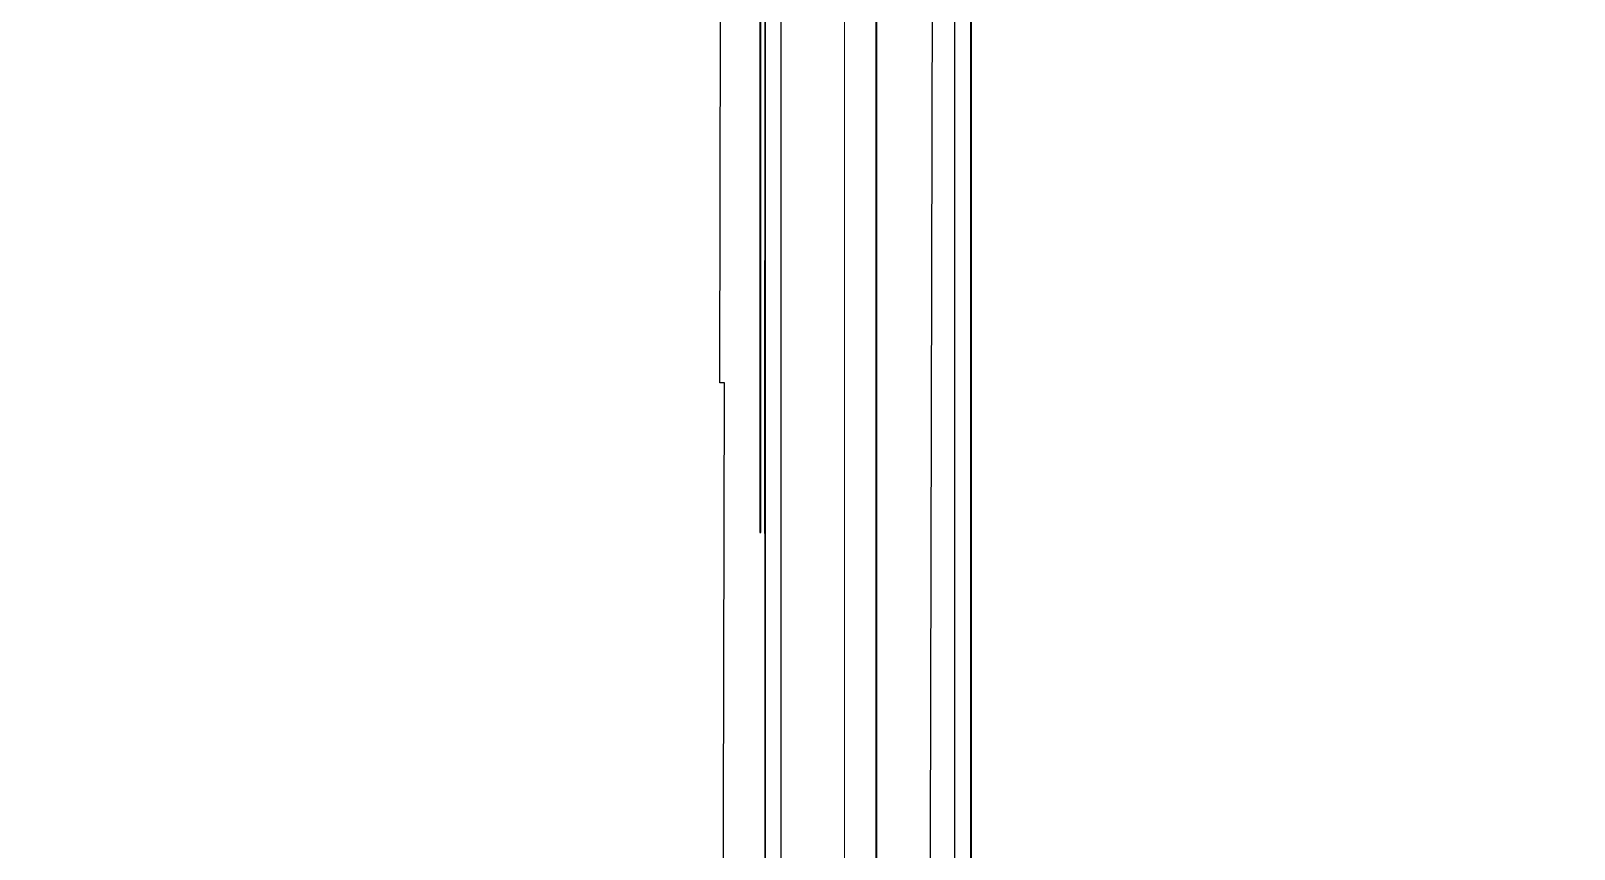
# Model space of a CAD drawing. Header units: millimetres. Extents: x 3914 to 443608, y -156176 to 78197.
# Drawn here: x 132436 to 134392, y -141246 to -140208 of the extents above; entities that cross this region are included whole.
import ezdxf

# ---------------------------------------------------------------- set-up
doc = ezdxf.new("R2010")
doc.units = ezdxf.units.MM
for name, color, linetype, lineweight in [('A-FLOR', 7, 'Continuous', 9), ('A-GENM-3', 7, 'Continuous', 5), ('Оси', 7, 'Continuous', 9)]:
    doc.layers.add(name, color=color, linetype=linetype, lineweight=lineweight)

# ---------------------------------------------------------------- blocks, each defined once
blk = doc.blocks.new('Рисунок_горы - Рисунок_горы-31934381-Объем проектирования 1 этажа')
at = {"layer": 'A-GENM-3'}
for p, q in [((107109, 6202.7), (107109, 5509.4)), ((107109, 5509.4), (107109, 5508.9)), ((107109, 5508.9), (107109, 5509.4)), ((107109, 5509.4), (107109, 170.3)), ((107109, 5474.8), (107109, 5481.3)), ((107109, 5410.9), (107109, 5473.2)), ((107109, 5473.2), (107109, 5410.9)), ((107109, 4718.9), (107109, 5335.8)), ((107109, 5202.8), (107109, 5327.3)), ((107109, 5327.3), (107109, 5202.8)), ((107109, 5182.5), (107109, 5181.1)), ((107109, 5181.1), (107109, 5059.9))]:
    blk.add_line(p, q, dxfattribs=at)
for points, knots in [([(107109, 5494.8), (107109, 5494.8), (107109, 5527.7), (107109, 5567.6), (107109, 5608.6)], [0.5, 0.5, 0.5, 0.5, 0.50000001, 0.51610652, 0.51610652, 0.51610652, 0.51610652]), ([(107109, 5508.9), (107109, 5508.9), (107109, 5508.2), (107109, 5507.5), (107109, 5506.8)], [0.1333333333, 0.1333333333, 0.1333333333, 0.1333333333, 0.1333333433, 0.1342484748, 0.1342484748, 0.1342484748, 0.1342484748]), ([(107109, 5473.2), (107109, 5473.2), (107109, 5481.2), (107109, 5486.6), (107109, 5494.8)], [0.46666667, 0.46666667, 0.46666667, 0.46666667, 0.46666668, 0.5, 0.5, 0.5, 0.5]), ([(107109, 5494.8), (107109, 5494.8), (107109, 5486.6), (107109, 5481.2), (107109, 5473.2)], [0.467625899, 0.467625899, 0.467625899, 0.467625899, 0.467625909, 0.474820144, 0.474820144, 0.474820144, 0.474820144]), ([(107109, 5481.3), (107109, 5481.3), (107109, 5481.7), (107109, 5482.1), (107109, 5482.5)], [0.358208955, 0.358208955, 0.358208955, 0.358208955, 0.358208965, 0.359714353, 0.359714353, 0.359714353, 0.359714353]), ([(107109, 5447), (107109, 5447), (107109, 5447.7), (107109, 5448.5), (107109, 5449.4)], [0.328358209, 0.328358209, 0.328358209, 0.328358209, 0.328358219, 0.330155979, 0.330155979, 0.330155979, 0.330155979]), ([(107109, 5400.7), (107109, 5400.7), (107109, 5421.8), (107109, 5424.6), (107109, 5431.1)], [0.313432836, 0.313432836, 0.313432836, 0.313432836, 0.313432846, 0.32329993, 0.32329993, 0.32329993, 0.32329993]), ([(107109, 5412.6), (107109, 5412.6), (107109, 5381.3), (107109, 5348.9), (107109, 5322.1)], [0.16666667, 0.16666667, 0.16666667, 0.16666667, 0.16666668, 0.2, 0.2, 0.2, 0.2]), ([(107109, 5391.1), (107109, 5391.1), (107109, 5399.8), (107109, 5403), (107109, 5410.9)], [0.4, 0.4, 0.4, 0.4, 0.40000001, 0.43333333, 0.43333333, 0.43333333, 0.43333333]), ([(107109, 5410.9), (107109, 5410.9), (107109, 5403), (107109, 5399.8), (107109, 5391.1)], [0.482014388, 0.482014388, 0.482014388, 0.482014388, 0.482014398, 0.489208633, 0.489208633, 0.489208633, 0.489208633]), ([(107109, 5327.3), (107109, 5327.3), (107109, 5345.9), (107109, 5365.8), (107109, 5391.1)], [0.36666667, 0.36666667, 0.36666667, 0.36666667, 0.36666668, 0.4, 0.4, 0.4, 0.4]), ([(107109, 5391.1), (107109, 5391.1), (107109, 5365.8), (107109, 5345.9), (107109, 5327.3)], [0.489208633, 0.489208633, 0.489208633, 0.489208633, 0.489208643, 0.496402878, 0.496402878, 0.496402878, 0.496402878]), ([(107109, 5335.8), (107109, 5335.8), (107109, 5337.2), (107109, 5339), (107109, 5341)], [0.298507463, 0.298507463, 0.298507463, 0.298507463, 0.298507473, 0.300719341, 0.300719341, 0.300719341, 0.300719341]), ([(107109, 5322.1), (107109, 5322.1), (107109, 5294.4), (107109, 5274.4), (107109, 5251.1)], [0.2, 0.2, 0.2, 0.2, 0.20000001, 0.23333333, 0.23333333, 0.23333333, 0.23333333]), ([(107109, 5251.1), (107109, 5251.1), (107109, 5239.5), (107109, 5229.1), (107109, 5217.1)], [0.23333333, 0.23333333, 0.23333333, 0.23333333, 0.23333334, 0.26666667, 0.26666667, 0.26666667, 0.26666667]), ([(107109, 5220.4), (107109, 5220.4), (107109, 5212.9), (107109, 5206.7), (107109, 5201.8)], [0.33333333, 0.33333333, 0.33333333, 0.33333333, 0.33333334, 0.40990975, 0.40990975, 0.40990975, 0.40990975]), ([(107109, 5217.1), (107109, 5217.1), (107109, 5206.1), (107109, 5190), (107109, 5182.5)], [0.26666667, 0.26666667, 0.26666667, 0.26666667, 0.26666668, 0.3, 0.3, 0.3, 0.3]), ([(107109, 5202.8), (107109, 5202.8), (107109, 5190.1), (107109, 5187.2), (107109, 5182.5)], [0.503597122, 0.503597122, 0.503597122, 0.503597122, 0.503597132, 0.510791367, 0.510791367, 0.510791367, 0.510791367]), ([(107109, 5059.9), (107109, 5059.9), (107109, 5048.8), (107109, 5037.4), (107109, 5026.3)], [0.525179856, 0.525179856, 0.525179856, 0.525179856, 0.525179866, 0.529081731, 0.529081731, 0.529081731, 0.529081731]), ([(107109, 5042), (107109, 5042), (107109, 5043.5), (107109, 5044.7), (107109, 5045.8)], [0.25, 0.25, 0.25, 0.25, 0.25000001, 0.26021117, 0.26021117, 0.26021117, 0.26021117]), ([(107109, 4960), (107109, 4960), (107109, 4946.2), (107109, 4933.4), (107109, 4925.2)], [0.25, 0.25, 0.25, 0.25, 0.25, 0.370927, 0.370927, 0.370927, 0.370927]), ([(107109, 4936.1), (107109, 4936.1), (107109, 4917.3), (107109, 4904.1), (107109, 4895.7)], [0.5, 0.5, 0.5, 0.5, 0.50000001, 0.59083144, 0.59083144, 0.59083144, 0.59083144])]:
    blk.add_open_spline(points, degree=3, knots=knots, dxfattribs=at)
for points in [[(107109, 5608.6), (107109, 5567.6), (107109, 5527.7), (107109, 5494.8)], [(107109, 5508.8), (107109, 5508.8), (107109, 5508.8), (107109, 5508.9)], [(107109, 5508.8), (107109, 5508.8), (107109, 5508.8), (107109, 5508.8)], [(107109, 5508.8), (107109, 5508.8), (107109, 5508.8), (107109, 5508.8)], [(107109, 5508.5), (107109, 5508.6), (107109, 5508.7), (107109, 5508.8)], [(107109, 5508.3), (107109, 5508.4), (107109, 5508.5), (107109, 5508.5)], [(107109, 5508.2), (107109, 5508.2), (107109, 5508.3), (107109, 5508.3)], [(107109, 5508.2), (107109, 5508.2), (107109, 5508.2), (107109, 5508.2)], [(107109, 5507.8), (107109, 5507.9), (107109, 5508), (107109, 5508.2)], [(107109, 5507.5), (107109, 5507.6), (107109, 5507.7), (107109, 5507.8)], [(107109, 5507.3), (107109, 5507.3), (107109, 5507.4), (107109, 5507.5)], [(107109, 5507.2), (107109, 5507.2), (107109, 5507.2), (107109, 5507.3)], [(107109, 5506.9), (107109, 5507), (107109, 5507.1), (107109, 5507.2)], [(107109, 5506.9), (107109, 5506.9), (107109, 5506.9), (107109, 5506.9)], [(107109, 5506.9), (107109, 5506.9), (107109, 5506.9), (107109, 5506.9)], [(107109, 5506.8), (107109, 5506.9), (107109, 5506.9), (107109, 5506.9)], [(107109, 5506.8), (107109, 5506.8), (107109, 5506.7), (107109, 5506.7)], [(107109, 5506.8), (107109, 5506.8), (107109, 5506.8), (107109, 5506.8)], [(107109, 5506.6), (107109, 5506.6), (107109, 5506.7), (107109, 5506.8)], [(107109, 5506.7), (107109, 5506.7), (107109, 5506.7), (107109, 5506.6)], [(107109, 5506.7), (107109, 5506.7), (107109, 5506.7), (107109, 5506.7)], [(107109, 5506.6), (107109, 5506.6), (107109, 5506.5), (107109, 5506.4)], [(107109, 5506.6), (107109, 5506.6), (107109, 5506.6), (107109, 5506.6)], [(107109, 5506.3), (107109, 5506.4), (107109, 5506.5), (107109, 5506.6)], [(107109, 5506.4), (107109, 5505.9), (107109, 5505.3), (107109, 5504.8)], [(107109, 5506.3), (107109, 5506.3), (107109, 5506.3), (107109, 5506.3)], [(107109, 5506.2), (107109, 5506.2), (107109, 5506.3), (107109, 5506.3)], [(107109, 5506), (107109, 5506.1), (107109, 5506.1), (107109, 5506.2)], [(107109, 5505.8), (107109, 5505.8), (107109, 5505.9), (107109, 5506)], [(107109, 5505.7), (107109, 5505.7), (107109, 5505.8), (107109, 5505.8)], [(107109, 5505.6), (107109, 5505.7), (107109, 5505.7), (107109, 5505.7)], [(107109, 5505.6), (107109, 5505.6), (107109, 5505.6), (107109, 5505.6)], [(107109, 5504.7), (107109, 5505), (107109, 5505.3), (107109, 5505.6)], [(107109, 5504.8), (107109, 5487.3), (107109, 5463.5), (107109, 5441)], [(107109, 5504.6), (107109, 5504.6), (107109, 5504.7), (107109, 5504.7)], [(107109, 5504.6), (107109, 5504.6), (107109, 5504.6), (107109, 5504.6)], [(107109, 5504.6), (107109, 5504.6), (107109, 5504.6), (107109, 5504.6)], [(107109, 5504.6), (107109, 5504.6), (107109, 5504.6), (107109, 5504.6)], [(107109, 5504.5), (107109, 5504.6), (107109, 5504.6), (107109, 5504.6)], [(107109, 5504.5), (107109, 5504.5), (107109, 5504.5), (107109, 5504.5)], [(107109, 5504.5), (107109, 5504.5), (107109, 5504.5), (107109, 5504.5)], [(107109, 5504.5), (107109, 5504.5), (107109, 5504.5), (107109, 5504.5)], [(107109, 5504.4), (107109, 5504.4), (107109, 5504.4), (107109, 5504.5)], [(107109, 5504.4), (107109, 5504.4), (107109, 5504.4), (107109, 5504.4)], [(107109, 5504.3), (107109, 5504.4), (107109, 5504.4), (107109, 5504.4)], [(107109, 5504.3), (107109, 5504.3), (107109, 5504.3), (107109, 5504.3)], [(107109, 5504.3), (107109, 5504.3), (107109, 5504.3), (107109, 5504.3)], [(107109, 5504.3), (107109, 5504.3), (107109, 5504.3), (107109, 5504.3)], [(107109, 5504.3), (107109, 5504.3), (107109, 5504.3), (107109, 5504.3)], [(107109, 5504.1), (107109, 5504.2), (107109, 5504.2), (107109, 5504.3)], [(107109, 5503.9), (107109, 5504), (107109, 5504), (107109, 5504.1)], [(107109, 5503.8), (107109, 5503.8), (107109, 5503.8), (107109, 5503.9)], [(107109, 5503.6), (107109, 5503.6), (107109, 5503.7), (107109, 5503.8)], [(107109, 5503.6), (107109, 5503.6), (107109, 5503.6), (107109, 5503.6)], [(107109, 5503.3), (107109, 5503.4), (107109, 5503.5), (107109, 5503.6)], [(107109, 5503.2), (107109, 5503.2), (107109, 5503.3), (107109, 5503.3)], [(107109, 5503.2), (107109, 5503.2), (107109, 5503.2), (107109, 5503.2)], [(107109, 5503.1), (107109, 5503.1), (107109, 5503.2), (107109, 5503.2)], [(107109, 5503.1), (107109, 5503.1), (107109, 5503.1), (107109, 5503.1)], [(107109, 5502.6), (107109, 5502.8), (107109, 5502.9), (107109, 5503.1)], [(107109, 5502.6), (107109, 5502.6), (107109, 5502.6), (107109, 5502.6)], [(107109, 5502.2), (107109, 5502.3), (107109, 5502.5), (107109, 5502.6)], [(107109, 5502.2), (107109, 5502.2), (107109, 5502.2), (107109, 5502.2)], [(107109, 5502.2), (107109, 5502.2), (107109, 5502.2), (107109, 5502.2)], [(107109, 5502), (107109, 5502), (107109, 5502.1), (107109, 5502.2)], [(107109, 5501.7), (107109, 5501.8), (107109, 5501.9), (107109, 5502)], [(107109, 5501.7), (107109, 5501.7), (107109, 5501.7), (107109, 5501.7)], [(107109, 5501.6), (107109, 5501.6), (107109, 5501.7), (107109, 5501.7)], [(107109, 5501.6), (107109, 5501.6), (107109, 5501.6), (107109, 5501.6)], [(107109, 5501.5), (107109, 5501.5), (107109, 5501.5), (107109, 5501.6)], [(107109, 5500.5), (107109, 5500.9), (107109, 5501.2), (107109, 5501.5)], [(107109, 5500.5), (107109, 5500.5), (107109, 5500.5), (107109, 5500.5)], [(107109, 5500.4), (107109, 5500.5), (107109, 5500.5), (107109, 5500.5)], [(107109, 5496.2), (107109, 5497.5), (107109, 5498.9), (107109, 5500.4)], [(107109, 5495.9), (107109, 5496), (107109, 5496.1), (107109, 5496.2)], [(107109, 5495.8), (107109, 5495.9), (107109, 5495.9), (107109, 5495.9)], [(107109, 5495.8), (107109, 5495.8), (107109, 5495.8), (107109, 5495.8)], [(107109, 5495.8), (107109, 5495.8), (107109, 5495.8), (107109, 5495.8)], [(107109, 5495.7), (107109, 5495.7), (107109, 5495.7), (107109, 5495.8)], [(107109, 5489.4), (107109, 5491.1), (107109, 5493.2), (107109, 5495.7)], [(107109, 5489.2), (107109, 5489.3), (107109, 5489.3), (107109, 5489.4)], [(107109, 5489.2), (107109, 5489.2), (107109, 5489.2), (107109, 5489.2)], [(107109, 5489.1), (107109, 5489.2), (107109, 5489.2), (107109, 5489.2)], [(107109, 5489.1), (107109, 5489.1), (107109, 5489.1), (107109, 5489.1)], [(107109, 5489.1), (107109, 5489.1), (107109, 5489.1), (107109, 5489.1)], [(107109, 5486.1), (107109, 5487), (107109, 5488), (107109, 5489.1)], [(107109, 5486), (107109, 5486), (107109, 5486.1), (107109, 5486.1)], [(107109, 5485.9), (107109, 5485.9), (107109, 5486), (107109, 5486)], [(107109, 5485.9), (107109, 5485.9), (107109, 5485.9), (107109, 5485.9)], [(107109, 5485.9), (107109, 5485.9), (107109, 5485.9), (107109, 5485.9)], [(107109, 5485.9), (107109, 5485.9), (107109, 5485.9), (107109, 5485.9)], [(107109, 5482.6), (107109, 5483.5), (107109, 5484.6), (107109, 5485.9)], [(107109, 5482.5), (107109, 5482.5), (107109, 5482.6), (107109, 5482.6)], [(107109, 5482.5), (107109, 5482.5), (107109, 5482.5), (107109, 5482.5)], [(107109, 5482.5), (107109, 5482.5), (107109, 5482.5), (107109, 5482.5)], [(107109, 5474.8), (107109, 5474.8), (107109, 5474.8), (107109, 5474.8)], [(107109, 5474.7), (107109, 5474.8), (107109, 5474.8), (107109, 5474.8)], [(107109, 5474.7), (107109, 5474.7), (107109, 5474.7), (107109, 5474.7)], [(107109, 5468.6), (107109, 5471), (107109, 5473.1), (107109, 5474.7)], [(107109, 5468.3), (107109, 5468.4), (107109, 5468.5), (107109, 5468.6)], [(107109, 5468.2), (107109, 5468.2), (107109, 5468.2), (107109, 5468.3)], [(107109, 5468.1), (107109, 5468.1), (107109, 5468.2), (107109, 5468.2)], [(107109, 5468.1), (107109, 5468.1), (107109, 5468.1), (107109, 5468.1)], [(107109, 5468), (107109, 5468), (107109, 5468), (107109, 5468.1)], [(107109, 5460.3), (107109, 5462.9), (107109, 5465.6), (107109, 5468)], [(107109, 5460), (107109, 5460.1), (107109, 5460.2), (107109, 5460.3)], [(107109, 5460), (107109, 5460), (107109, 5460), (107109, 5460)], [(107109, 5459.9), (107109, 5459.9), (107109, 5460), (107109, 5460)], [(107109, 5459.9), (107109, 5459.9), (107109, 5459.9), (107109, 5459.9)], [(107109, 5459.6), (107109, 5459.7), (107109, 5459.8), (107109, 5459.9)], [(107109, 5459.5), (107109, 5459.6), (107109, 5459.6), (107109, 5459.6)], [(107109, 5459.5), (107109, 5459.5), (107109, 5459.5), (107109, 5459.5)], [(107109, 5459.2), (107109, 5459.3), (107109, 5459.4), (107109, 5459.5)], [(107109, 5459), (107109, 5459.1), (107109, 5459.1), (107109, 5459.2)], [(107109, 5458.9), (107109, 5458.9), (107109, 5458.9), (107109, 5459)], [(107109, 5458.8), (107109, 5458.9), (107109, 5458.9), (107109, 5458.9)], [(107109, 5458.6), (107109, 5458.7), (107109, 5458.8), (107109, 5458.8)], [(107109, 5458.3), (107109, 5458.4), (107109, 5458.5), (107109, 5458.6)], [(107109, 5458.1), (107109, 5458.1), (107109, 5458.2), (107109, 5458.3)], [(107109, 5457.8), (107109, 5457.9), (107109, 5458), (107109, 5458.1)], [(107109, 5457.5), (107109, 5457.6), (107109, 5457.7), (107109, 5457.8)], [(107109, 5457.2), (107109, 5457.3), (107109, 5457.4), (107109, 5457.5)], [(107109, 5457.2), (107109, 5457.2), (107109, 5457.2), (107109, 5457.2)], [(107109, 5456.9), (107109, 5457), (107109, 5457.1), (107109, 5457.2)], [(107109, 5456.7), (107109, 5456.8), (107109, 5456.8), (107109, 5456.9)], [(107109, 5456.6), (107109, 5456.6), (107109, 5456.7), (107109, 5456.7)], [(107109, 5456.4), (107109, 5456.4), (107109, 5456.5), (107109, 5456.6)], [(107109, 5456.3), (107109, 5456.3), (107109, 5456.3), (107109, 5456.4)], [(107109, 5456.3), (107109, 5456.3), (107109, 5456.3), (107109, 5456.3)], [(107109, 5456.2), (107109, 5456.3), (107109, 5456.3), (107109, 5456.3)], [(107109, 5456.2), (107109, 5456.2), (107109, 5456.2), (107109, 5456.2)], [(107109, 5455.9), (107109, 5456), (107109, 5456.1), (107109, 5456.2)], [(107109, 5455.7), (107109, 5455.8), (107109, 5455.9), (107109, 5455.9)], [(107109, 5455.6), (107109, 5455.7), (107109, 5455.7), (107109, 5455.7)], [(107109, 5455.6), (107109, 5455.6), (107109, 5455.6), (107109, 5455.6)], [(107109, 5455.3), (107109, 5455.4), (107109, 5455.5), (107109, 5455.6)], [(107109, 5455.1), (107109, 5455.2), (107109, 5455.3), (107109, 5455.3)], [(107109, 5455.1), (107109, 5455.1), (107109, 5455.1), (107109, 5455.1)], [(107109, 5455), (107109, 5455), (107109, 5455.1), (107109, 5455.1)], [(107109, 5455), (107109, 5455), (107109, 5455), (107109, 5455)], [(107109, 5454.9), (107109, 5454.9), (107109, 5454.9), (107109, 5455)], [(107109, 5454.9), (107109, 5454.9), (107109, 5454.9), (107109, 5454.9)], [(107109, 5454.9), (107109, 5454.9), (107109, 5454.9), (107109, 5454.9)], [(107109, 5454.9), (107109, 5454.9), (107109, 5454.9), (107109, 5454.9)], [(107109, 5454.8), (107109, 5454.8), (107109, 5454.8), (107109, 5454.9)], [(107109, 5454.8), (107109, 5454.8), (107109, 5454.8), (107109, 5454.8)], [(107109, 5454.8), (107109, 5454.8), (107109, 5454.8), (107109, 5454.8)], [(107109, 5454.7), (107109, 5454.8), (107109, 5454.8), (107109, 5454.8)], [(107109, 5454.7), (107109, 5454.7), (107109, 5454.7), (107109, 5454.7)], [(107109, 5454.7), (107109, 5454.7), (107109, 5454.7), (107109, 5454.7)], [(107109, 5454.7), (107109, 5454.7), (107109, 5454.7), (107109, 5454.7)], [(107109, 5454.6), (107109, 5454.7), (107109, 5454.7), (107109, 5454.7)], [(107109, 5454.6), (107109, 5454.6), (107109, 5454.6), (107109, 5454.6)], [(107109, 5454.6), (107109, 5454.6), (107109, 5454.6), (107109, 5454.6)], [(107109, 5454.6), (107109, 5454.6), (107109, 5454.6), (107109, 5454.6)], [(107109, 5454.5), (107109, 5454.5), (107109, 5454.6), (107109, 5454.6)], [(107109, 5454.5), (107109, 5454.5), (107109, 5454.5), (107109, 5454.5)], [(107109, 5454.5), (107109, 5454.5), (107109, 5454.5), (107109, 5454.5)], [(107109, 5454.5), (107109, 5454.5), (107109, 5454.5), (107109, 5454.5)], [(107109, 5454.4), (107109, 5454.4), (107109, 5454.5), (107109, 5454.5)], [(107109, 5454.4), (107109, 5454.4), (107109, 5454.4), (107109, 5454.4)], [(107109, 5454.4), (107109, 5454.4), (107109, 5454.4), (107109, 5454.4)], [(107109, 5454.4), (107109, 5454.4), (107109, 5454.4), (107109, 5454.4)], [(107109, 5454.3), (107109, 5454.3), (107109, 5454.3), (107109, 5454.4)], [(107109, 5454.3), (107109, 5454.3), (107109, 5454.3), (107109, 5454.3)], [(107109, 5454.3), (107109, 5454.3), (107109, 5454.3), (107109, 5454.3)], [(107109, 5454.3), (107109, 5454.3), (107109, 5454.3), (107109, 5454.3)], [(107109, 5454.2), (107109, 5454.2), (107109, 5454.2), (107109, 5454.3)], [(107109, 5454.2), (107109, 5454.2), (107109, 5454.2), (107109, 5454.2)], [(107109, 5454.2), (107109, 5454.2), (107109, 5454.2), (107109, 5454.2)], [(107109, 5454.1), (107109, 5454.2), (107109, 5454.2), (107109, 5454.2)], [(107109, 5454.1), (107109, 5454.1), (107109, 5454.1), (107109, 5454.1)], [(107109, 5449.9), (107109, 5451.1), (107109, 5452.6), (107109, 5454.1)], [(107109, 5449.6), (107109, 5449.7), (107109, 5449.8), (107109, 5449.9)], [(107109, 5449.6), (107109, 5449.6), (107109, 5449.6), (107109, 5449.6)], [(107109, 5449.5), (107109, 5449.5), (107109, 5449.5), (107109, 5449.6)], [(107109, 5449.4), (107109, 5449.4), (107109, 5449.5), (107109, 5449.5)], [(107109, 5449.4), (107109, 5449.4), (107109, 5449.4), (107109, 5449.4)], [(107109, 5443.6), (107109, 5444.7), (107109, 5445.8), (107109, 5447)], [(107109, 5443.3), (107109, 5443.4), (107109, 5443.5), (107109, 5443.6)], [(107109, 5443.3), (107109, 5443.3), (107109, 5443.3), (107109, 5443.3)], [(107109, 5443.2), (107109, 5443.2), (107109, 5443.2), (107109, 5443.3)], [(107109, 5443.1), (107109, 5443.2), (107109, 5443.2), (107109, 5443.2)], [(107109, 5443.1), (107109, 5443.1), (107109, 5443.1), (107109, 5443.1)], [(107109, 5435.7), (107109, 5437.7), (107109, 5440.1), (107109, 5443.1)], [(107109, 5441), (107109, 5441), (107109, 5441), (107109, 5441)], [(107109, 5441), (107109, 5431), (107109, 5421.3), (107109, 5412.6)], [(107109, 5435.5), (107109, 5435.6), (107109, 5435.6), (107109, 5435.7)], [(107109, 5435.7), (107109, 5435.7), (107109, 5435.7), (107109, 5435.7)], [(107109, 5435.3), (107109, 5435.4), (107109, 5435.5), (107109, 5435.5)], [(107109, 5435.3), (107109, 5435.3), (107109, 5435.3), (107109, 5435.3)], [(107109, 5435.3), (107109, 5435.3), (107109, 5435.3), (107109, 5435.3)], [(107109, 5435.2), (107109, 5435.2), (107109, 5435.2), (107109, 5435.3)], [(107109, 5435.2), (107109, 5435.2), (107109, 5435.2), (107109, 5435.2)], [(107109, 5431.8), (107109, 5432.8), (107109, 5433.9), (107109, 5435.2)], [(107109, 5431.6), (107109, 5431.7), (107109, 5431.7), (107109, 5431.8)], [(107109, 5431.6), (107109, 5431.6), (107109, 5431.6), (107109, 5431.6)], [(107109, 5431.6), (107109, 5431.6), (107109, 5431.6), (107109, 5431.6)], [(107109, 5431.5), (107109, 5431.5), (107109, 5431.5), (107109, 5431.6)], [(107109, 5431.5), (107109, 5431.5), (107109, 5431.5), (107109, 5431.5)], [(107109, 5431.1), (107109, 5431.2), (107109, 5431.4), (107109, 5431.5)], [(107109, 5341), (107109, 5352.6), (107109, 5373.7), (107109, 5400.7)], [(107109, 5292.4), (107109, 5315.5), (107109, 5267.8), (107109, 5220.4)], [(107109, 5260.7), (107109, 5276.5), (107109, 5286.7), (107109, 5292.4)], [(107109, 5208.6), (107109, 5221.7), (107109, 5239.7), (107109, 5260.7)], [(107109, 5187.4), (107109, 5190.5), (107109, 5194.6), (107109, 5202.8)], [(107109, 4996.9), (107109, 5086.6), (107109, 5046.4), (107109, 4960)], [(107109, 5044.2), (107109, 5027), (107109, 4982.4), (107109, 4936.1)], [(107109, 4997.1), (107109, 5021), (107109, 5029.3), (107109, 5042)], [(107109, 4899.9), (107109, 4919.6), (107109, 4955.5), (107109, 4997.1)], [(107109, 4937.6), (107109, 4952.7), (107109, 4974.4), (107109, 4996.9)]]:
    blk.add_open_spline(points, degree=3, dxfattribs=at)

msp = doc.modelspace()

# ---------------------------------------------------------------- linework, layer by layer
for p, q in [((133387, -145962.7), (133387, -135512.7)), ((133607, -143712.7), (133607, -135512.7)), ((133507, -135722.7), (133507, -145952.2)), ((133508, -145952.2), (133508, -135722.7)), ((133628, -143631.7), (133628, -135733.7)), ((133360, -139605.5), (133360, -140844.7)), ((133361, -140844.7), (133361, -139605.5)), ((133366, -140499.6), (133367, -140499.6)), ((133366, -140663.8), (133367, -140663.8)), ((133360, -140844.7), (133361, -140844.7)), ((133367, -140845.9), (133366, -140845.9)), ((133366, -140845.9), (133366, -141147.5)), ((133366, -141147.5), (133366, -141287.5)), ((133367, -141147.5), (133366, -141147.5)), ((133366, -141159.4), (133367, -141159.4))]:
    msp.add_line(p, q)
at = {"flags": 128}
msp.add_lwpolyline([(133302.6, -145962.7), (133303.3, -145687.2), (133303.3, -145684), (133308.4, -143485.1), (133309, -143252.6), (133302.9, -143252.6), (133303.9, -142855.8), (133309.9, -142855.8), (133309.9, -142851.6), (133315.1, -140654.6), (133309, -140654.6), (133310.1, -140187.7), (133316.2, -140187.8), (133321.9, -137745.1), (133323.4, -137094.5), (133323.4, -137093.6), (133317.4, -137093.6), (133320.3, -135849.7), (127848.4, -135836.8), (127836.2, -141036.3), (127816.2, -141036.2), (127805.2, -145694.7), (128065.2, -145695.3), (128064.4, -146045.3)], dxfattribs=at)
msp.add_lwpolyline([(135847.8, -143753.6), (135866.3, -135855.6), (133588.3, -135850.3), (133569.8, -143748.3)], close=True, dxfattribs=at)
for points in [[(133360, -140490.2), (133360, -140579.6), (133360, -140697.7), (133360, -140844.7)], [(133361, -140844.7), (133361, -140697.7), (133361, -140579.6), (133361, -140490.2)], [(133366, -140663.8), (133366, -140590.6), (133366, -140535.9), (133366, -140499.6)], [(133366, -140845.9), (133366, -140787.9), (133366, -140727.2), (133366, -140663.8)]]:
    msp.add_open_spline(points, degree=3)
at = {"layer": 'A-FLOR'}
for p, q in [((133367, -135732.7), (133367, -145942.7)), ((133627, -143555.7), (133627, -135733.7))]:
    msp.add_line(p, q, dxfattribs=at)
at = {"layer": 'Оси'}
msp.add_lwpolyline([(133467, -145962.7), (133467, -143019), (133467, -129084.5), (133467, -124084.5)], dxfattribs=at)

# ---------------------------------------------------------------- block references
msp.add_blockref('Рисунок_горы - Рисунок_горы-31934381-Объем проектирования 1 этажа', (26257, -146112.7))

doc.saveas('drawing.dxf')
